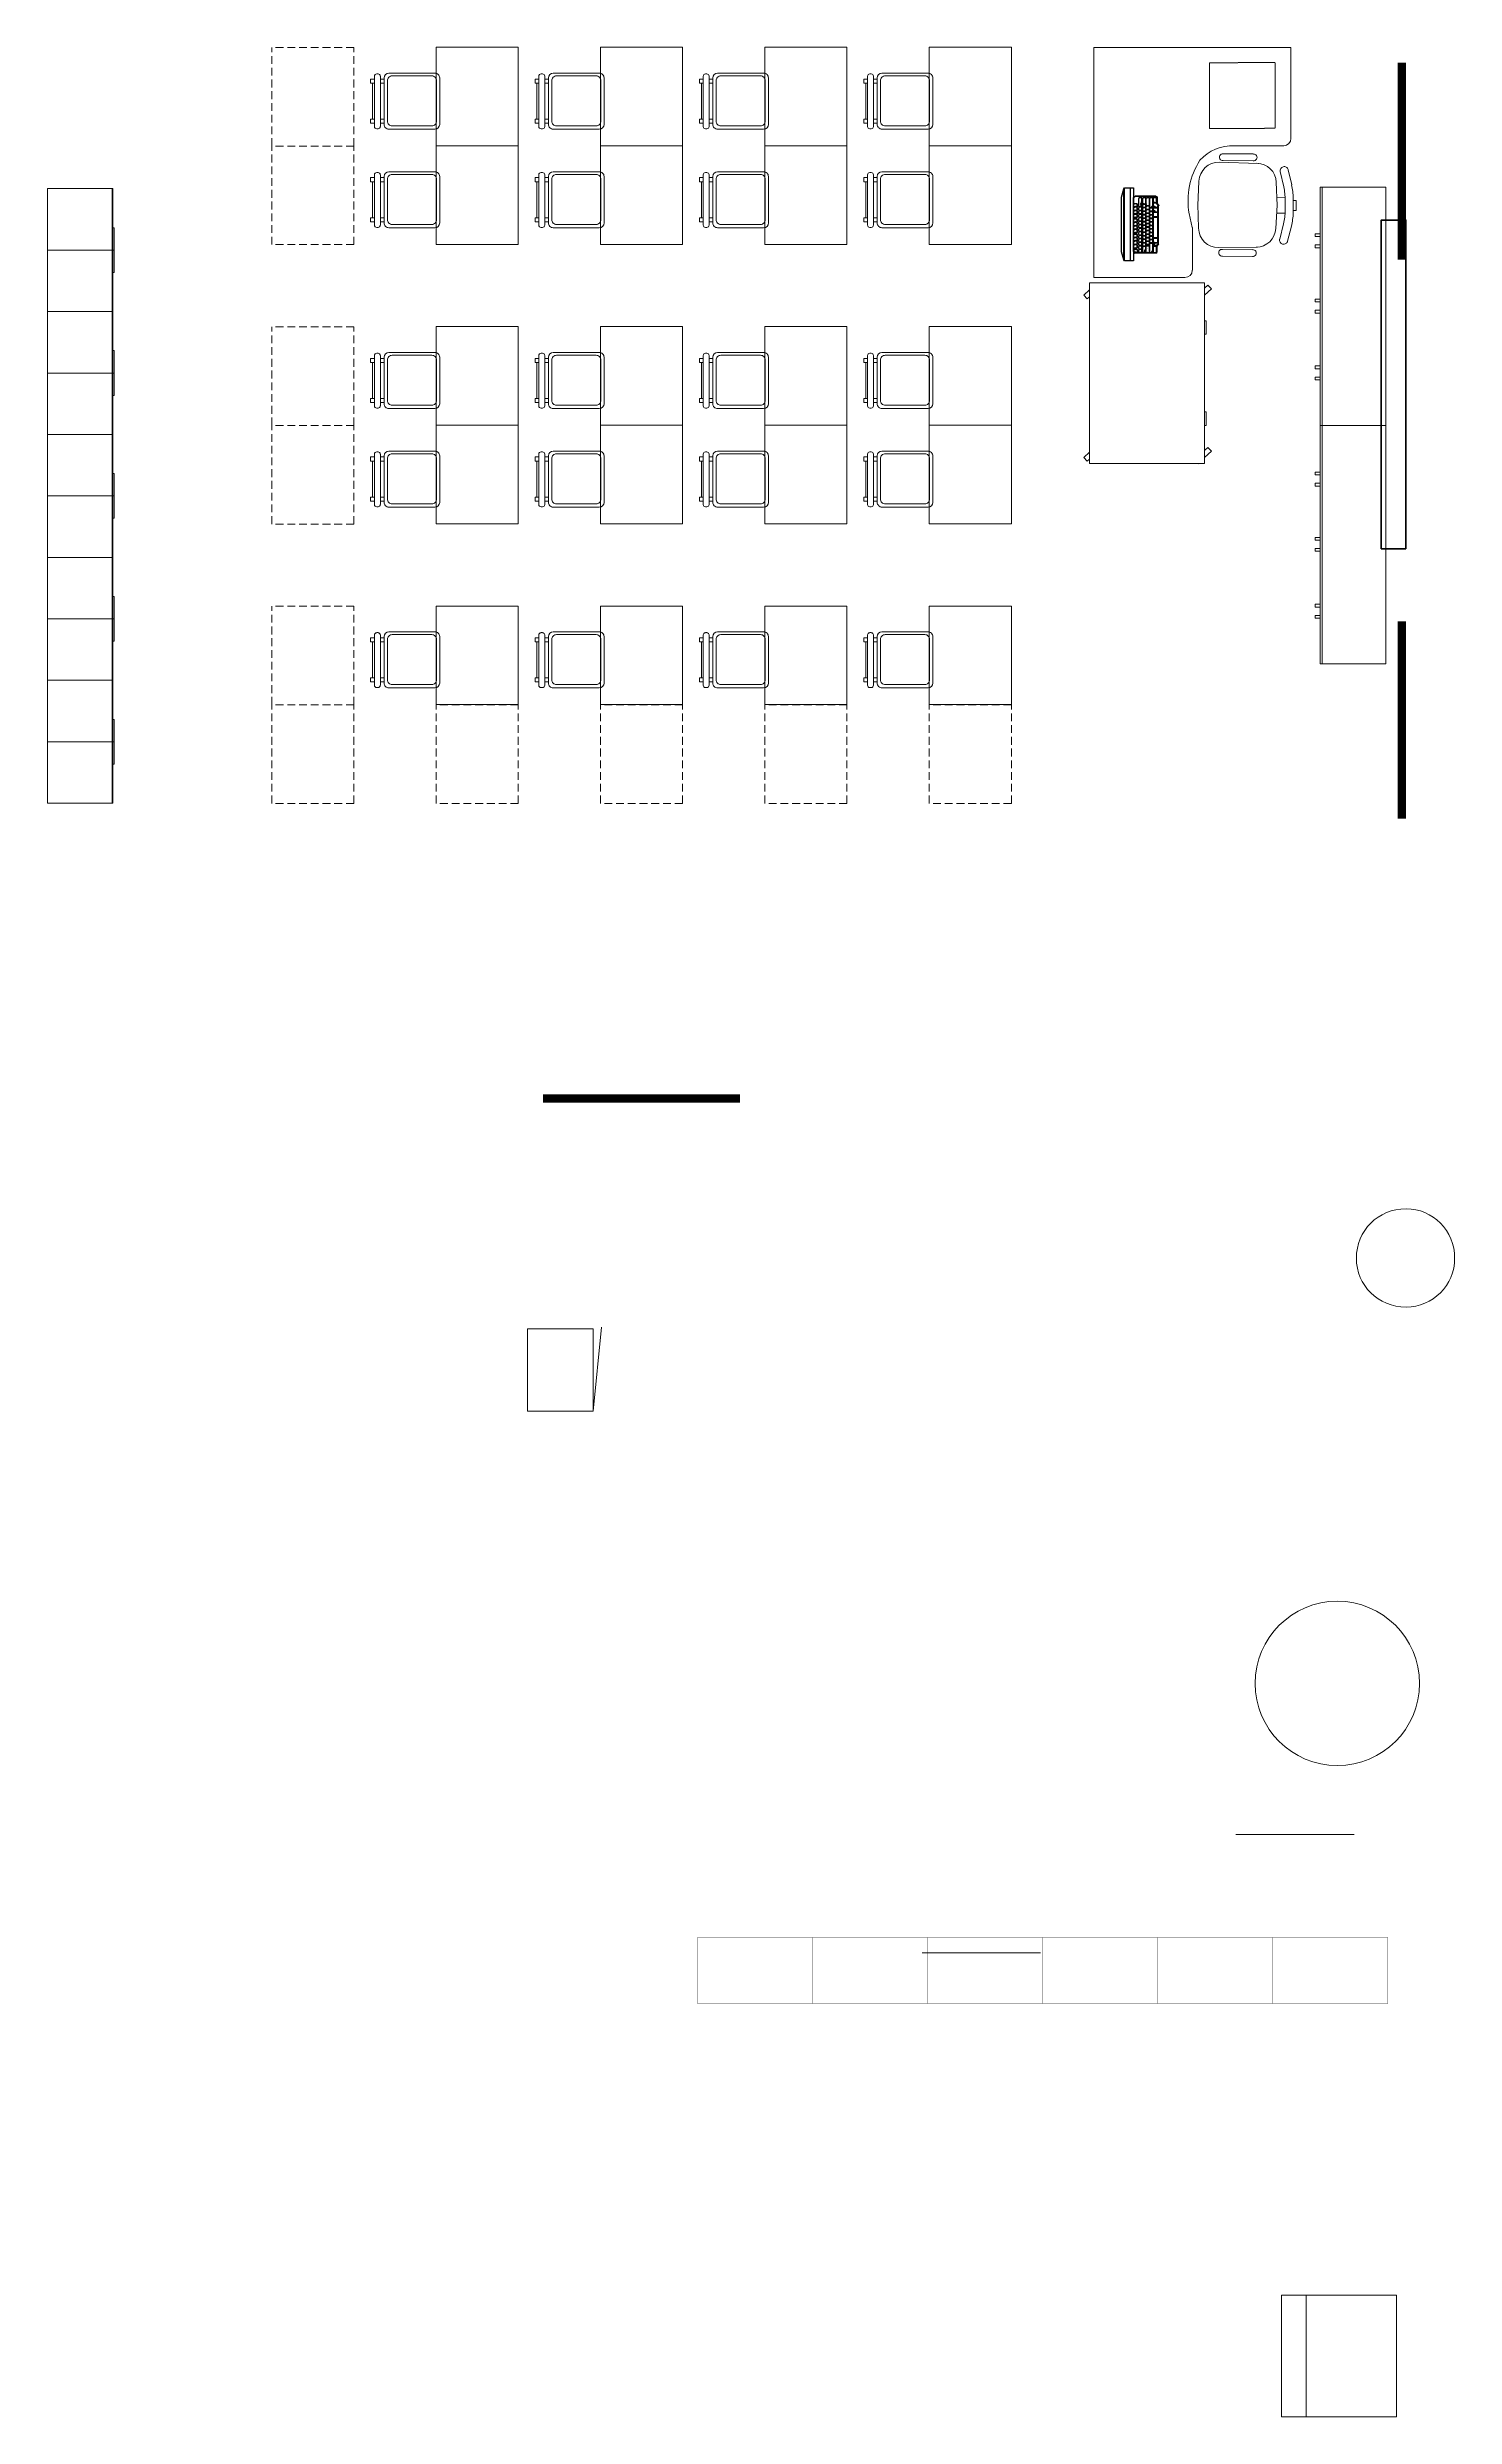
# Model space of a CAD drawing. Header units: millimetres. Extents: x -217756 to 263180, y 55413 to 130608.
# Drawn here: x -59701 to -51139, y 71230 to 85647 of the extents above; entities that cross this region are included whole.
import ezdxf

# ---------------------------------------------------------------- set-up
doc = ezdxf.new("R2010")
doc.units = ezdxf.units.MM
doc.linetypes.add('HIDDEN', pattern=[6, 4, -2])
doc.linetypes.add('HIDDEN2', pattern=[4.7625, 3.175, -1.5875])
doc.layers.add('ТХ_корр_25.03.26', color=1, linetype='Continuous', lineweight=30, plot=False)
for name, color, linetype, lineweight in [('ТХ_мебель передв', 250, 'Continuous', 13), ('ТХ_обор_комп принт', 30, 'Continuous', 13), ('ТХ_ОСНОВНОЙ', 103, 'Continuous', 25)]:
    doc.layers.add(name, color=color, linetype=linetype, lineweight=lineweight)
doc.styles.add('Arial 200', font='arial.ttf', dxfattribs={"height": 500})
doc.styles.add('SIMPLEX', font='simplex.shx', dxfattribs={"width": 0.85, "oblique": 7})

# ---------------------------------------------------------------- blocks, each defined once
blk = doc.blocks.new('стул №3-5')
at = {"linetype": 'ByBlock', "extrusion": (-6.19742e-05, 0.000470712, 1)}
for p, q in [((-15407, 16628, 197), (-15407, 16620, 197)), ((-15087, 16642, 197), (-15393, 16642, 197)), ((-15393, 16606, 197), (-15087, 16606, 197)), ((-15373, 16665, 197), (-15348, 16665, 197)), ((-15373, 16665, 197), (-15373, 16642, 197)), ((-15373, 16606, 197), (-15373, 16583, 197)), ((-15348, 16642, 197), (-15348, 16665, 197)), ((-15348, 16653, 197), (-15129, 16653, 197)), ((-15348, 16583, 197), (-15348, 16606, 197)), ((-15129, 16665, 197), (-15104, 16665, 197)), ((-15129, 16665, 197), (-15129, 16642, 197)), ((-15129, 16606, 197), (-15129, 16583, 197)), ((-15104, 16642, 197), (-15104, 16665, 197)), ((-15104, 16583, 197), (-15104, 16606, 197)), ((-15073, 16620, 197), (-15073, 16628, 197))]:
    blk.add_line(p, q, dxfattribs=at)
at = {"ltscale": 100, "extrusion": (-6.19742e-05, 0.000470712, 1), "elevation": 206}
for points in [[(-15380, 16583), (-15097, 16583, -0.414169), (-15068, 16554), (-15068, 16274, -0.414258), (-15097, 16245), (-15380, 16245, -0.414169), (-15409, 16274), (-15409, 16554, -0.414258)], [(-15360, 16563), (-15114, 16563, -0.414214), (-15085, 16534), (-15085, 16293, -0.414214), (-15114, 16264), (-15360, 16264, -0.414214), (-15389, 16293), (-15389, 16534, -0.414214)]]:
    blk.add_lwpolyline(points, format="xyb", close=True, dxfattribs=at)
at = {"linetype": 'ByBlock', "extrusion": (-6.19742e-05, 0.000470712, 1)}
for centre, start, end in [((-15393, 16628, 206), 90, 180), ((-15393, 16620, 206), 180, 270), ((-15087, 16628, 206), 0, 90), ((-15087, 16620, 206), 270, 0)]:
    blk.add_arc(centre, 13.9, start, end, dxfattribs=at)
blk = doc.blocks.new('A$C3cc2d96b')
at = {"layer": 'ТХ_мебель передв', "rotation": 89.99999999999999}
for p in [(177165, -30042), (178165, -30042), (179165, -30042), (180165, -30042), (177165, -30642), (178165, -30642), (179165, -30642), (180165, -30642), (177165, -31742), (178165, -31742), (179165, -31742), (180165, -31742), (177165, -32342), (178165, -32342), (179165, -32342), (180165, -32342), (177165, -33442), (178165, -33442), (179165, -33442), (180165, -33442)]:
    blk.add_blockref('стул №3-5', p, dxfattribs=at)
blk = doc.blocks.new('_стол.резерв')
at = {"linetype": 'HIDDEN2', "ltscale": 15}
for p, q in [((-20, 500), (-20, 0)), ((580, 500), (-20, 500)), ((580, 500), (580, 0)), ((580, 0), (-20, 0))]:
    blk.add_line(p, q, dxfattribs=at)
blk = doc.blocks.new('A$C04180442')
at = {"layer": 'ТХ_мебель передв', "rotation": 270}
for p in [(159898, -44974), (159898, -45574), (159898, -46674), (159898, -47274), (159898, -48374), (159898, -48974), (160898, -48974), (161898, -48974), (162898, -48974), (163898, -48974)]:
    blk.add_blockref('_стол.резерв', p, dxfattribs=at)
blk = doc.blocks.new('_стол№3-№5')
blk.add_lwpolyline([(-169868, 526261), (-169368, 526261), (-169368, 525661), (-169868, 525661)], close=True)
blk = doc.blocks.new('A$Cb4bdf09c')
at = {"layer": 'ТХ_мебель передв', "rotation": 180}
for p in [(-8470, 480708), (-7470, 480708), (-6470, 480708), (-5470, 480708), (-8470, 480108), (-7470, 480108), (-6470, 480108), (-5470, 480108), (-8470, 479008), (-7470, 479008), (-6470, 479008), (-5470, 479008), (-8470, 478408), (-7470, 478408), (-6470, 478408), (-5470, 478408), (-8470, 477308), (-7470, 477308), (-6470, 477308), (-5470, 477308)]:
    blk.add_blockref('_стол№3-№5', p, dxfattribs=at)
blk = doc.blocks.new('У014')
at = {"layer": 'ТХ_мебель передв'}
blk.add_circle((-169652, 43208, -1), 500, dxfattribs=at)
blk = doc.blocks.new('A$Ce5d95258')
at = {"layer": 'ТХ_мебель передв'}
blk.add_blockref('У014', (336033, -98117, 1), dxfattribs=at)
blk = doc.blocks.new('У017')
at = {"layer": 'ТХ_мебель передв'}
blk.add_lwpolyline([(252942, -218302), (253682, -218302), (253682, -219002), (252942, -219002)], close=True, dxfattribs=at)
blk.add_lwpolyline([(252942, -219002), (252942, -218852), (253682, -218852), (253682, -219002)], dxfattribs=at)
blk = doc.blocks.new('A$C4e07e813')
at = {"layer": 'ТХ_ОСНОВНОЙ', "rotation": 270}
blk.add_blockref('У017', (385043, 194311), dxfattribs=at)
blk = doc.blocks.new('Шкаф для ПУИ 500х400')
blk.add_line((400, 0), (450, -510))
blk.add_lwpolyline([(400, -500), (400, 0), (0, 0), (0, -500)], close=True)
blk = doc.blocks.new('A$C9cd708a4')
at = {"layer": 'ТХ_мебель передв', "xscale": -1, "rotation": 180}
blk.add_blockref('Шкаф для ПУИ 500х400', (161454, -53252), dxfattribs=at)
blk = doc.blocks.new('KEY')
at = {"color": 0}
for p, q in [((-0.2, 0), (0.2, 0)), ((-0.34, -0.54), (-0.34, -0.14)), ((-0.31, -0.5), (-0.31, -0.11)), ((-0.2, -0.61), (0.2, -0.61)), ((-0.2, -0.68), (0.2, -0.68)), ((0.31, -0.5), (0.31, -0.11)), ((0.34, -0.54), (0.34, -0.14))]:
    blk.add_line(p, q, dxfattribs=at)
for centre, radius, start, end in [((0.2, -0.11), 0.109, 360, 90), ((0.2, -0.14), 0.141, 360, 90), ((-0.2, -0.14), 0.141, 90, 180), ((-0.2, -0.54), 0.141, 180, 270), ((-0.2, -0.11), 0.109, 90, 180), ((-0.2, -0.5), 0.109, 180, 270), ((0.2, -0.5), 0.109, 270, 360), ((0.2, -0.54), 0.141, 270, 360)]:
    blk.add_arc(centre, radius, start, end, dxfattribs=at)
blk = doc.blocks.new('A$C6368dfc4')
at = {"true_color": 0x000000}
h = blk.add_hatch(color=18, dxfattribs=at)
h.paths.add_polyline_path([(165186, -45916), (165188, -45919), (165188, -45916)])
h.paths.add_polyline_path([(165188, -45916), (165188, -45919), (165190, -45916)])
h = blk.add_hatch(color=18, dxfattribs=at)
h.paths.add_polyline_path([(165208, -46196), (165210, -46200), (165210, -46196)])
h.paths.add_polyline_path([(165210, -46196), (165210, -46200), (165212, -46196)])
h = blk.add_hatch(color=18, dxfattribs=at)
h.paths.add_polyline_path([(165210, -46188), (165212, -46185), (165212, -46188)])
h.paths.add_polyline_path([(165212, -46188), (165212, -46185), (165214, -46188)])
at = {"color": 18, "true_color": 0x000000}
for p, q in [((165069, -45865, 1), (165082, -45815, 1)), ((165082, -45815, 1), (165087, -45809, 1)), ((165082, -46247, 1), (165082, -45815, 1)), ((165087, -46252, 1), (165087, -45809, 1)), ((165087, -45809, 1), (165142, -45809, 1)), ((165122, -46252, 1), (165122, -45809, 1)), ((165142, -45809, 1), (165142, -46252, 1)), ((165069, -46197, 1), (165069, -45865, 1)), ((165144, -46196, 1), (165144, -45868, 1)), ((165276, -45859, 1), (165152, -45859, 1)), ((165276, -45861, 1), (165152, -45861, 1)), ((165173, -45921, 1), (165173, -45873, 1)), ((165188, -45870, 1), (165176, -45870, 1)), ((165188, -45924, 1), (165176, -45924, 1)), ((165189, -45869, 1), (165177, -45869, 1)), ((165189, -45925, 1), (165177, -45925, 1)), ((165190, -45916, 1), (165186, -45916, 1)), ((165186, -45916, 1), (165188, -45919, 1)), ((165188, -45919, 1), (165188, -45900, 1)), ((165188, -45919, 1), (165190, -45916, 1)), ((165192, -45921, 1), (165192, -45873, 1)), ((165193, -45921, 1), (165193, -45873, 1)), ((165198, -45903, 1), (165198, -45873, 1)), ((165213, -45870, 1), (165201, -45870, 1)), ((165213, -45907, 1), (165201, -45907, 1)), ((165214, -45869, 1), (165202, -45869, 1)), ((165214, -45908, 1), (165202, -45908, 1)), ((165217, -45903, 1), (165217, -45873, 1)), ((165218, -45903, 1), (165218, -45873, 1)), ((165219, -45915, 1), (165219, -45873, 1)), ((165236, -45869, 1), (165223, -45869, 1)), ((165235, -45870, 1), (165223, -45870, 1)), ((165235, -45918, 1), (165223, -45918, 1)), ((165236, -45919, 1), (165223, -45919, 1)), ((165238, -45915, 1), (165238, -45873, 1)), ((165240, -45915, 1), (165240, -45873, 1)), ((165241, -45926, 1), (165241, -45873, 1)), ((165256, -45870, 1), (165244, -45870, 1)), ((165256, -45929, 1), (165244, -45929, 1)), ((165257, -45869, 1), (165245, -45869, 1)), ((165257, -45930, 1), (165245, -45930, 1)), ((165251, -45923, 1), (165254, -45920, 1)), ((165254, -45927, 1), (165251, -45923, 1)), ((165254, -45920, 1), (165254, -45923, 1)), ((165254, -45923, 1), (165258, -45923, 1)), ((165258, -45924, 1), (165254, -45924, 1)), ((165254, -45924, 1), (165254, -45927, 1)), ((165258, -45924, 1), (165258, -45923, 1)), ((165259, -45926, 1), (165259, -45873, 1)), ((165261, -45926, 1), (165261, -45873, 1)), ((165262, -45896, 1), (165262, -45873, 1)), ((165262, -45925, 1), (165262, -45905, 1)), ((165262, -45953, 1), (165262, -45934, 1)), ((165262, -45982, 1), (165262, -45962, 1)), ((165264, -45926, 1), (165264, -45920, 1)), ((165264, -45920, 1), (165271, -45920, 1)), ((165264, -45925, 1), (165264, -45921, 1)), ((165271, -45926, 1), (165264, -45926, 1)), ((165264, -45944, 1), (165271, -45946, 1)), ((165264, -45948, 1), (165271, -45951, 1)), ((165271, -45955, 1), (165264, -45953, 1)), ((165277, -45870, 1), (165265, -45870, 1)), ((165277, -45899, 1), (165265, -45899, 1)), ((165280, -45902, 1), (165265, -45902, 1)), ((165265, -45926, 1), (165265, -45920, 1)), ((165287, -45928, 1), (165265, -45928, 1)), ((165287, -45931, 1), (165265, -45931, 1)), ((165287, -45957, 1), (165265, -45957, 1)), ((165287, -45959, 1), (165265, -45959, 1)), ((165287, -45985, 1), (165265, -45985, 1)), ((165287, -45988, 1), (165265, -45988, 1)), ((165278, -45869, 1), (165266, -45869, 1)), ((165278, -45900, 1), (165266, -45900, 1)), ((165281, -45901, 1), (165266, -45901, 1)), ((165266, -45921, 1), (165267, -45919, 1)), ((165266, -45925, 1), (165266, -45921, 1)), ((165268, -45921, 1), (165266, -45921, 1)), ((165288, -45929, 1), (165266, -45929, 1)), ((165288, -45930, 1), (165266, -45930, 1)), ((165288, -45957, 1), (165266, -45957, 1)), ((165288, -45958, 1), (165266, -45958, 1)), ((165288, -45986, 1), (165266, -45986, 1)), ((165288, -45987, 1), (165266, -45987, 1)), ((165267, -45920, 1), (165268, -45919, 1)), ((165267, -45919, 1), (165267, -45920, 1)), ((165267, -45926, 1), (165267, -45920, 1)), ((165269, -45919, 1), (165268, -45919, 1)), ((165269, -45919, 1), (165268, -45920, 1)), ((165268, -45920, 1), (165268, -45921, 1)), ((165268, -45925, 1), (165268, -45921, 1)), ((165270, -45925, 1), (165270, -45921, 1)), ((165271, -45920, 1), (165271, -45926, 1)), ((165281, -45896, 1), (165281, -45873, 1)), ((165283, -45868, 1), (165283, -45900, 1)), ((165283, -45896, 1), (165283, -45873, 1)), ((165285, -45868, 1), (165285, -45900, 1)), ((165290, -45925, 1), (165290, -45917, 1)), ((165290, -45953, 1), (165290, -45934, 1)), ((165290, -45982, 1), (165290, -45962, 1)), ((165292, -46148, 1), (165292, -45917, 1)), ((165292, -45925, 1), (165292, -45917, 1)), ((165292, -45953, 1), (165292, -45934, 1)), ((165292, -45982, 1), (165292, -45962, 1)), ((165294, -46148, 1), (165294, -45917, 1)), ((165262, -46110, 1), (165262, -45991, 1)), ((165262, -46139, 1), (165262, -46119, 1)), ((165287, -46113, 1), (165265, -46113, 1)), ((165287, -46116, 1), (165265, -46116, 1)), ((165288, -46114, 1), (165266, -46114, 1)), ((165288, -46115, 1), (165266, -46115, 1)), ((165290, -46110, 1), (165290, -45991, 1)), ((165290, -46139, 1), (165290, -46119, 1)), ((165292, -46110, 1), (165292, -45991, 1)), ((165292, -46139, 1), (165292, -46119, 1)), ((165082, -46247, 1), (165069, -46197, 1)), ((165087, -46252, 1), (165082, -46247, 1)), ((165142, -46252, 1), (165087, -46252, 1)), ((165144, -46186, 1), (165144, -46196, 1)), ((165160, -46183, 1), (165148, -46183, 1)), ((165161, -46182, 1), (165149, -46182, 1)), ((165160, -46202, 1), (165150, -46202, 1)), ((165161, -46203, 1), (165151, -46203, 1)), ((165276, -46204, 1), (165152, -46204, 1)), ((165276, -46205, 1), (165152, -46205, 1)), ((165163, -46186, 1), (165163, -46198, 1)), ((165165, -46186, 1), (165165, -46198, 1)), ((165198, -46199, 1), (165198, -46169, 1)), ((165213, -46166, 1), (165201, -46166, 1)), ((165213, -46203, 1), (165201, -46203, 1)), ((165214, -46165, 1), (165202, -46165, 1)), ((165214, -46204, 1), (165202, -46204, 1)), ((165212, -46196, 1), (165208, -46196, 1)), ((165208, -46196, 1), (165210, -46200, 1)), ((165212, -46200, 1), (165208, -46200, 1)), ((165210, -46199, 1), (165210, -46185, 1)), ((165210, -46185, 1), (165214, -46185, 1)), ((165210, -46188, 1), (165212, -46185, 1)), ((165214, -46188, 1), (165210, -46188, 1)), ((165210, -46200, 1), (165212, -46196, 1)), ((165212, -46185, 1), (165212, -46199, 1)), ((165212, -46185, 1), (165214, -46188, 1)), ((165217, -46199, 1), (165217, -46169, 1)), ((165218, -46199, 1), (165218, -46169, 1)), ((165219, -46199, 1), (165219, -46160, 1)), ((165236, -46156, 1), (165223, -46156, 1)), ((165236, -46162, 1), (165223, -46162, 1)), ((165235, -46163, 1), (165223, -46163, 1)), ((165235, -46203, 1), (165223, -46203, 1)), ((165236, -46204, 1), (165223, -46204, 1)), ((165238, -46199, 1), (165238, -46166, 1)), ((165240, -46199, 1), (165240, -46160, 1)), ((165241, -46199, 1), (165241, -46149, 1)), ((165256, -46146, 1), (165244, -46146, 1)), ((165256, -46203, 1), (165244, -46203, 1)), ((165257, -46145, 1), (165245, -46145, 1)), ((165257, -46204, 1), (165245, -46204, 1)), ((165251, -46197, 1), (165254, -46193, 1)), ((165254, -46200, 1), (165251, -46197, 1)), ((165254, -46193, 1), (165254, -46196, 1)), ((165254, -46196, 1), (165258, -46196, 1)), ((165254, -46198, 1), (165254, -46200, 1)), ((165258, -46198, 1), (165254, -46198, 1)), ((165258, -46198, 1), (165258, -46196, 1)), ((165259, -46199, 1), (165259, -46149, 1)), ((165261, -46199, 1), (165261, -46149, 1)), ((165262, -46148, 1), (165262, -46159, 1)), ((165262, -46199, 1), (165262, -46169, 1)), ((165264, -46150, 1), (165271, -46152, 1)), ((165264, -46154, 1), (165271, -46157, 1)), ((165271, -46161, 1), (165264, -46158, 1)), ((165287, -46142, 1), (165265, -46142, 1)), ((165287, -46144, 1), (165265, -46144, 1)), ((165280, -46162, 1), (165265, -46162, 1)), ((165277, -46165, 1), (165265, -46165, 1)), ((165275, -46203, 1), (165265, -46203, 1)), ((165288, -46143, 1), (165266, -46143, 1)), ((165288, -46143, 1), (165266, -46143, 1)), ((165281, -46163, 1), (165266, -46163, 1)), ((165278, -46164, 1), (165266, -46164, 1)), ((165275, -46204, 1), (165266, -46204, 1)), ((165281, -46197, 1), (165281, -46169, 1)), ((165283, -46196, 1), (165283, -46164, 1)), ((165283, -46196, 1), (165283, -46169, 1)), ((165285, -46196, 1), (165285, -46164, 1)), ((165290, -46148, 1), (165290, -46148, 1)), ((165292, -46148, 1), (165292, -46148, 1))]:
    blk.add_line(p, q, dxfattribs=at)
at = {"color": 18, "true_color": 0x000000, "elevation": 1}
for points in [[(165069, -45878), (165066, -45877)], [(165142, -46196), (165142, -45868)]]:
    blk.add_lwpolyline(points, dxfattribs=at)
at = {"color": 18, "true_color": 0x000000, "extrusion": (0, 0, -1)}
for centre, major_axis, start_param, end_param in [((165152, -45868, 1), (6.74, 6.74), 3.926991, 5.497787), ((165152, -45868, 1), (5.39, 5.39), 3.926991, 5.497787), ((165276, -45868, 1), (-6.74, 6.74), 0.785398, 2.356194), ((165276, -45868, 1), (-5.39, 5.39), 0.785398, 2.356194), ((165295, -45900, 1), (8.08, 8.08), 2.907036, 3.926991), ((165295, -45900, 1), (6.74, 6.74), 2.907036, 3.926991), ((165285, -45917, 1), (-5.39, 5.39), 1.336239, 2.356194), ((165285, -45917, 1), (6.74, 6.74), -0.234557, 0.785398)]:
    blk.add_ellipse(centre, major_axis=major_axis, ratio=1, start_param=start_param, end_param=end_param, dxfattribs=at)
at = {"color": 18, "true_color": 0x000000}
for centre, major_axis, ratio, start_param, end_param in [((165177, -45873, 1), (3.03, -3.03), 1, 2.356194, 3.926991), ((165176, -45873, 1), (2.36, -2.36), 1, 2.356194, 3.926991), ((165176, -45921, 1), (-2.36, -2.36), 1, 5.497787, 7.068583), ((165177, -45921, 1), (3.03, -3.03), 1, 3.926991, 5.497787), ((165188, -45873, 1), (-2.36, -2.36), 1, 2.356194, 3.926991), ((165188, -45921, 1), (2.36, -2.36), 1, -0.785398, 0.785398), ((165189, -45873, 1), (-3.03, -3.03), 1, 2.356194, 3.926991), ((165189, -45921, 1), (-3.03, -3.03), 1, 0.785398, 2.356194), ((165202, -45873, 1), (3.03, -3.03), 1, 2.356194, 3.926991), ((165201, -45873, 1), (2.36, -2.36), 1, 2.356194, 3.926991), ((165201, -45903, 1), (-2.36, -2.36), 1, 5.497787, 7.068583), ((165202, -45903, 1), (-3.03, -3.03), 1, 5.497787, 7.068583), ((165213, -45873, 1), (-2.36, -2.36), 1, 2.356194, 3.926991), ((165213, -45903, 1), (2.36, -2.36), 1, -0.785398, 0.785398), ((165214, -45873, 1), (-3.03, -3.03), 1, 2.356194, 3.926991), ((165214, -45903, 1), (3.03, -3.03), 1, -0.785398, 0.785398), ((165223, -45873, 1), (3.03, -3.03), 1, 2.356194, 3.926991), ((165223, -45873, 1), (2.36, -2.36), 1, 2.356194, 3.926991), ((165223, -45915, 1), (-2.36, -2.36), 1, 5.497787, 7.068583), ((165223, -45915, 1), (-3.03, -3.03), 1, 5.497787, 7.068583), ((165235, -45873, 1), (-2.36, -2.36), 1, 2.356194, 3.926991), ((165235, -45915, 1), (2.36, -2.36), 1, -0.785398, 0.785398), ((165236, -45873, 1), (-3.03, -3.03), 1, 2.356194, 3.926991), ((165236, -45915, 1), (3.03, -3.03), 1, -0.785398, 0.785398), ((165245, -45873, 1), (3.03, -3.03), 1, 2.356194, 3.926991), ((165244, -45873, 1), (2.36, -2.36), 1, 2.356194, 3.926991), ((165244, -45926, 1), (-2.36, -2.36), 1, 5.497787, 7.068583), ((165245, -45926, 1), (3.03, -3.03), 1, 3.926991, 5.497787), ((165256, -45873, 1), (-2.36, -2.36), 1, 2.356194, 3.926991), ((165256, -45926, 1), (2.36, -2.36), 1, -0.785398, 0.785398), ((165257, -45873, 1), (-3.03, -3.03), 1, 2.356194, 3.926991), ((165257, -45926, 1), (-3.03, -3.03), 1, 0.785398, 2.356194), ((165266, -45873, 1), (3.03, -3.03), 1, 2.356194, 3.926991), ((165265, -45873, 1), (2.36, -2.36), 1, 2.356194, 3.926991), ((165265, -45896, 1), (2.36, -2.36), 1, 3.926991, 5.497787), ((165266, -45896, 1), (3.03, -3.03), 1, 3.926991, 5.497787), ((165266, -45905, 1), (-3.03, -3.03), 1, 3.926991, 5.497787), ((165265, -45905, 1), (-2.36, -2.36), 1, 3.926991, 5.497787), ((165265, -45925, 1), (-2.36, -2.36), 1, 5.497787, 7.068583), ((165266, -45925, 1), (-3.03, -3.03), 1, 5.497787, 7.068583), ((165266, -45934, 1), (-3.03, -3.03), 1, 3.926991, 5.497787), ((165265, -45934, 1), (-2.36, -2.36), 1, 3.926991, 5.497787), ((165265, -45953, 1), (-2.36, -2.36), 1, 5.497787, 7.068583), ((165266, -45953, 1), (3.03, -3.03), 1, 3.926991, 5.497787), ((165266, -45962, 1), (-3.03, -3.03), 1, 3.926991, 5.497787), ((165265, -45962, 1), (2.36, -2.36), 1, 2.356194, 3.926991), ((165265, -45982, 1), (2.36, -2.36), 1, 3.926991, 5.497787), ((165266, -45982, 1), (3.03, -3.03), 1, 3.926991, 5.497787), ((165266, -45991, 1), (-3.03, -3.03), 1, 3.926991, 5.497787), ((165265, -45991, 1), (2.36, -2.36), 1, 2.356194, 3.926991), ((165264, -45950, 1), (0, -2.17), 0.316309, 3.141593, 6.283185), ((165264, -45946, 1), (0, -2.17), 0.316309, 0, 3.141593), ((165267, -45947, 1), (0, -2.17), 0.316309, 0, 3.141593), ((165267, -45952, 1), (0, -2.17), 0.316309, 3.141593, 6.283185), ((165271, -45953, 1), (0, -2.17), 0.316309, 3.141593, 6.283185), ((165271, -45949, 1), (0, -2.17), 0.316309, 0, 3.141593), ((165277, -45873, 1), (-2.36, -2.36), 1, 2.356194, 3.926991), ((165277, -45896, 1), (-2.36, -2.36), 1, 0.785398, 2.356194), ((165278, -45873, 1), (-3.03, -3.03), 1, 2.356194, 3.926991), ((165278, -45896, 1), (-3.03, -3.03), 1, 0.785398, 2.356194), ((165280, -45904, 1), (1.35, -1.35), 1, 1.011126, 2.356194), ((165281, -45903, 1), (1.35, -1.35), 1, 0.971859, 2.356194), ((165295, -45900, 1), (9.68, -9.68), 1, 4.152719, 4.946946), ((165295, -45900, 1), (-8.08, -8.08), 1, 5.497787, 6.517742), ((165295, -45900, 1), (-8.33, -8.33), 1, 5.684248, 6.517742), ((165295, -45900, 1), (6.74, -6.74), 1, 3.926991, 4.946946), ((165287, -45925, 1), (2.36, -2.36), 1, -0.785398, 0.785398), ((165287, -45934, 1), (2.36, -2.36), 1, 0.785398, 2.356194), ((165287, -45953, 1), (2.36, -2.36), 1, -0.785398, 0.785398), ((165287, -45962, 1), (-2.36, -2.36), 1, 2.356194, 3.926991), ((165287, -45982, 1), (-2.36, -2.36), 1, 0.785398, 2.356194), ((165287, -45991, 1), (-2.36, -2.36), 1, 2.356194, 3.926991), ((165285, -45917, 1), (-3.79, -3.79), 1, 2.356194, 3.37615), ((165288, -45925, 1), (3.03, -3.03), 1, -0.785398, 0.785398), ((165288, -45934, 1), (3.03, -3.03), 1, 0.785398, 2.356194), ((165288, -45953, 1), (-3.03, -3.03), 1, 0.785398, 2.356194), ((165288, -45962, 1), (3.03, -3.03), 1, 0.785398, 2.356194), ((165288, -45982, 1), (-3.03, -3.03), 1, 0.785398, 2.356194), ((165288, -45991, 1), (3.03, -3.03), 1, 0.785398, 2.356194), ((165285, -45917, 1), (-5.39, -5.39), 1, 2.356194, 3.37615), ((165285, -45917, 1), (-5.14, -5.14), 1, 2.356194, 3.37615), ((165285, -45917, 1), (-6.74, -6.74), 1, 2.356194, 3.37615), ((165265, -46110, 1), (-2.36, -2.36), 1, 5.497787, 7.068583), ((165266, -46110, 1), (3.03, -3.03), 1, 3.926991, 5.497787), ((165266, -46119, 1), (-3.03, -3.03), 1, 3.926991, 5.497787), ((165265, -46119, 1), (2.36, -2.36), 1, 2.356194, 3.926991), ((165287, -46110, 1), (2.36, -2.36), 1, -0.785398, 0.785398), ((165287, -46119, 1), (-2.36, -2.36), 1, 2.356194, 3.926991), ((165288, -46110, 1), (-3.03, -3.03), 1, 0.785398, 2.356194), ((165288, -46119, 1), (3.03, -3.03), 1, 0.785398, 2.356194), ((165152, -46196, 1), (6.74, -6.74), 1, 3.926991, 5.497787), ((165149, -46186, 1), (-3.03, -3.03), 1, 3.926991, 5.497787), ((165148, -46186, 1), (-2.36, -2.36), 1, 3.926991, 5.497787), ((165152, -46196, 1), (5.39, -5.39), 1, 3.926991, 5.497787), ((165151, -46196, 1), (-4.72, -4.72), 1, 5.497787, 7.068583), ((165150, -46196, 1), (4.04, -4.04), 1, 3.926991, 5.497787), ((165160, -46186, 1), (2.36, -2.36), 1, 0.785398, 2.356194), ((165160, -46198, 1), (2.36, -2.36), 1, -0.785398, 0.785398), ((165161, -46186, 1), (3.03, -3.03), 1, 0.785398, 2.356194), ((165161, -46198, 1), (-3.03, -3.03), 1, 0.785398, 2.356194), ((165202, -46169, 1), (-3.03, -3.03), 1, 3.926991, 5.497787), ((165201, -46169, 1), (-2.36, -2.36), 1, 3.926991, 5.497787), ((165201, -46199, 1), (2.36, -2.36), 1, 3.926991, 5.497787), ((165202, -46199, 1), (3.03, -3.03), 1, 3.926991, 5.497787), ((165213, -46169, 1), (2.36, -2.36), 1, 0.785398, 2.356194), ((165213, -46199, 1), (-2.36, -2.36), 1, 0.785398, 2.356194), ((165214, -46169, 1), (3.03, -3.03), 1, 0.785398, 2.356194), ((165214, -46199, 1), (-3.03, -3.03), 1, 0.785398, 2.356194), ((165223, -46160, 1), (-3.03, -3.03), 1, 3.926991, 5.497787), ((165223, -46166, 1), (-3.03, -3.03), 1, 3.926991, 5.497787), ((165223, -46166, 1), (2.36, -2.36), 1, 2.356194, 3.926991), ((165223, -46199, 1), (2.36, -2.36), 1, 3.926991, 5.497787), ((165223, -46199, 1), (3.03, -3.03), 1, 3.926991, 5.497787), ((165235, -46166, 1), (-2.36, -2.36), 1, 2.356194, 3.926991), ((165235, -46199, 1), (-2.36, -2.36), 1, 0.785398, 2.356194), ((165236, -46160, 1), (3.03, -3.03), 1, 0.785398, 2.356194), ((165236, -46166, 1), (3.03, -3.03), 1, 0.785398, 2.356194), ((165236, -46199, 1), (-3.03, -3.03), 1, 0.785398, 2.356194), ((165245, -46149, 1), (-3.03, -3.03), 1, 3.926991, 5.497787), ((165244, -46149, 1), (2.36, -2.36), 1, 2.356194, 3.926991), ((165244, -46199, 1), (2.36, -2.36), 1, 3.926991, 5.497787), ((165245, -46199, 1), (3.03, -3.03), 1, 3.926991, 5.497787), ((165256, -46149, 1), (-2.36, -2.36), 1, 2.356194, 3.926991), ((165256, -46199, 1), (-2.36, -2.36), 1, 0.785398, 2.356194), ((165257, -46149, 1), (3.03, -3.03), 1, 0.785398, 2.356194), ((165257, -46199, 1), (-3.03, -3.03), 1, 0.785398, 2.356194), ((165265, -46139, 1), (2.36, -2.36), 1, 3.926991, 5.497787), ((165266, -46139, 1), (3.03, -3.03), 1, 3.926991, 5.497787), ((165266, -46148, 1), (-3.03, -3.03), 1, 3.926991, 5.497787), ((165265, -46148, 1), (2.36, -2.36), 1, 2.356194, 3.926991), ((165265, -46159, 1), (2.36, -2.36), 1, 3.926991, 5.497787), ((165266, -46159, 1), (3.03, -3.03), 1, 3.926991, 5.497787), ((165266, -46169, 1), (-3.03, -3.03), 1, 3.926991, 5.497787), ((165265, -46169, 1), (2.36, -2.36), 1, 2.356194, 3.926991), ((165265, -46199, 1), (2.36, -2.36), 1, 3.926991, 5.497787), ((165266, -46199, 1), (3.03, -3.03), 1, 3.926991, 5.497787), ((165264, -46156, 1), (0, -2.17), 0.316309, 3.141593, 6.283185), ((165264, -46152, 1), (0, -2.17), 0.316309, 0, 3.141593), ((165267, -46153, 1), (0, -2.17), 0.316309, 0, 3.141593), ((165267, -46158, 1), (0, -2.17), 0.316309, 3.141593, 6.283185), ((165271, -46159, 1), (0, -2.17), 0.316309, 3.141593, 6.283185), ((165271, -46154, 1), (0, -2.17), 0.316309, 0, 3.141593), ((165275, -46196, 1), (-5.39, -5.39), 1, 0.785398, 2.356194), ((165275, -46197, 1), (-4.04, -4.04), 1, 0.785398, 2.356194), ((165276, -46196, 1), (-6.74, -6.74), 1, 0.785398, 2.356194), ((165276, -46196, 1), (-5.39, -5.39), 1, 0.785398, 2.356194), ((165277, -46169, 1), (-2.36, -2.36), 1, 2.356194, 3.926991), ((165278, -46169, 1), (3.03, -3.03), 1, 0.785398, 2.356194), ((165280, -46160, 1), (-1.35, -1.35), 1, 0.785398, 2.130466), ((165295, -46164, 1), (-9.68, -9.68), 1, 4.477832, 5.272059), ((165281, -46161, 1), (-1.35, -1.35), 1, 0.785398, 2.169734), ((165295, -46164, 1), (8.08, -8.08), 1, 2.907036, 3.926991), ((165295, -46164, 1), (8.33, -8.33), 1, 2.907036, 3.74053), ((165295, -46164, 1), (6.74, -6.74), 1, 2.907036, 3.926991), ((165287, -46139, 1), (-2.36, -2.36), 1, 0.785398, 2.356194), ((165287, -46148, 1), (-2.36, -2.36), 1, 2.356194, 3.926991), ((165288, -46139, 1), (-3.03, -3.03), 1, 0.785398, 2.356194), ((165288, -46148, 1), (3.03, -3.03), 1, 0.785398, 2.356194), ((165285, -46148, 1), (3.79, -3.79), 1, -0.234557, 0.785398), ((165285, -46148, 1), (-5.39, -5.39), 1, 1.336239, 2.356194), ((165285, -46148, 1), (5.14, -5.14), 1, -0.234557, 0.785398), ((165285, -46148, 1), (6.74, -6.74), 1, -0.234557, 0.785398)]:
    blk.add_ellipse(centre, major_axis=major_axis, ratio=ratio, start_param=start_param, end_param=end_param, dxfattribs=at)
for points in [[(165210, -46199, 1), (165210, -46200, 1), (165210, -46199, 1)], [(165212, -46185, 1), (165212, -46185, 1), (165212, -46185, 1)]]:
    blk.add_solid(points, dxfattribs=at)
at = {"color": 18, "true_color": 0x000000, "xscale": 30.48000000044703, "yscale": 30.48000000044703, "zscale": 60.96, "rotation": 90.00000000000001}
for p in [(165144, -45915, 1), (165144, -45936, 1), (165144, -45958, 1), (165144, -45979, 1), (165173, -45936, 1), (165173, -45958, 1), (165173, -45979, 1), (165173, -46001, 1), (165198, -45919, 1), (165198, -45940, 1), (165198, -45961, 1), (165198, -45983, 1), (165219, -45930, 1), (165219, -45952, 1), (165219, -45973, 1), (165219, -45995, 1), (165241, -45941, 1), (165241, -45963, 1), (165241, -45984, 1), (165144, -46008, 1), (165144, -46029, 1), (165144, -46051, 1), (165144, -46072, 1), (165144, -46101, 1), (165144, -46122, 1), (165144, -46143, 1), (165173, -46022, 1), (165173, -46043, 1), (165173, -46065, 1), (165173, -46086, 1), (165173, -46108, 1), (165173, -46129, 1), (165198, -46004, 1), (165198, -46026, 1), (165198, -46047, 1), (165198, -46068, 1), (165198, -46090, 1), (165198, -46111, 1), (165198, -46133, 1), (165219, -46016, 1), (165219, -46037, 1), (165219, -46059, 1), (165219, -46080, 1), (165219, -46102, 1), (165219, -46123, 1), (165219, -46144, 1), (165241, -46006, 1), (165241, -46027, 1), (165241, -46048, 1), (165241, -46070, 1), (165241, -46091, 1), (165241, -46113, 1), (165241, -46134, 1), (165144, -46165, 1), (165173, -46150, 1), (165173, -46172, 1), (165173, -46193, 1), (165198, -46154, 1)]:
    blk.add_blockref('KEY', p, dxfattribs=at)
at = {"color": 18, "true_color": 0x000000}
for s, height, style, p in [('F12', 3.81, 'Arial 200', (165151, -45912, 1)), ('F11', 3.81, 'Arial 200', (165151, -45934, 1)), ('F10', 3.81, 'Arial 200', (165151, -45955, 1)), ('F9', 3.81, 'Arial 200', (165151, -45979, 1)), (')', 3.81, 'Arial 200', (165175, -45982, 1)), ('_', 3.81, 'Arial 200', (165177, -45961, 1)), ('+', 3.81, 'Arial 200', (165176, -45938, 1)), ('Backspace', 3.81, 'Arial 200', (165180, -45891, 1)), ('0', 3.81, 'Arial 200', (165181, -45982, 1)), ('=', 3.81, 'Arial 200', (165184, -45939, 1)), ('-', 3.81, 'Arial 200', (165186, -45962, 1)), ('P', 3.81, 'Arial 200', (165200, -45964, 1)), ('O', 3.81, 'Arial 200', (165200, -45985, 1)), ('|', 3.81, 'Arial 200', (165202, -45901, 1)), ('}', 3.81, 'Arial 200', (165202, -45923, 1)), ('{', 3.81, 'Arial 200', (165202, -45944, 1)), ('\\', 3.81, 'Arial 200', (165209, -45901, 1)), (']', 3.81, 'Arial 200', (165210, -45924, 1)), ('[', 3.81, 'Arial 200', (165210, -45945, 1)), ('Enter', 3.81, 'Arial 200', (165222, -45902, 1)), ('L', 3.81, 'Arial 200', (165221, -45975, 1)), (':', 3.81, 'Arial 200', (165223, -45956, 1)), ('"', 3.81, 'Arial 200', (165224, -45934, 1)), (';', 3.81, 'Arial 200', (165232, -45956, 1)), ("'", 3.81, 'Arial 200', (165235, -45934, 1)), ('Shift', 3.81, 'Arial 200', (165245, -45918, 1)), ('?', 3.81, 'Arial 200', (165245, -45945, 1)), ('>', 3.81, 'Arial 200', (165245, -45966, 1)), ('<', 3.81, 'Arial 200', (165245, -45987, 1)), ('/', 3.81, 'Arial 200', (165252, -45946, 1)), ('.', 3.81, 'Arial 200', (165255, -45966, 1)), (',', 3.81, 'Arial 200', (165256, -45987, 1)), ('Alt', 3.81, 'Arial 200', (165264, -45977, 1)), ('Ctrl', 3.81, 'Arial 200', (165265, -45889, 1)), ('F8', 3.81, 'Arial 200', (165151, -46007, 1)), ('F7', 3.81, 'Arial 200', (165151, -46029, 1)), ('F6', 3.81, 'Arial 200', (165151, -46050, 1)), ('F5', 3.81, 'Arial 200', (165151, -46072, 1)), ('F4', 3.81, 'Arial 200', (165151, -46100, 1)), ('F3', 3.81, 'Arial 200', (165151, -46122, 1)), ('(', 3.81, 'Arial 200', (165175, -46003, 1)), ('$', 3.81, 'Arial 200', (165174, -46111, 1)), ('#', 3.81, 'Arial 200', (165174, -46132, 1)), ('&', 3.81, 'Arial 200', (165175, -46046, 1)), ('%', 3.81, 'Arial 200', (165175, -46088, 1)), ('^ ', 3.81, 'Arial 200', (165178, -46068, 1)), ('*', 3.81, 'Arial 200', (165178, -46025, 1)), ('9', 3.81, 'Arial 200', (165181, -46004, 1)), ('8', 3.81, 'Arial 200', (165181, -46025, 1)), ('7', 3.81, 'Arial 200', (165181, -46046, 1)), ('6', 3.81, 'Arial 200', (165181, -46068, 1)), ('5', 3.81, 'Arial 200', (165181, -46089, 1)), ('4', 3.81, 'Arial 200', (165181, -46111, 1)), ('3', 3.81, 'Arial 200', (165181, -46132, 1)), ('I', 3.81, 'Arial 200', (165200, -46007, 1)), ('U', 3.81, 'Arial 200', (165200, -46027, 1)), ('Y', 3.81, 'Arial 200', (165200, -46049, 1)), ('T', 3.81, 'Arial 200', (165200, -46069, 1)), ('R', 3.81, 'Arial 200', (165200, -46090, 1)), ('E', 3.81, 'Arial 200', (165200, -46112, 1)), ('W', 3.81, 'Arial 200', (165200, -46132, 1)), ('K', 3.81, 'Arial 200', (165221, -45996, 1)), ('J', 3.81, 'Arial 200', (165221, -46019, 1)), ('H', 3.81, 'Arial 200', (165221, -46039, 1)), ('G', 3.81, 'Arial 200', (165221, -46060, 1)), ('D', 3.81, 'Arial 200', (165221, -46103, 1)), ('S', 3.81, 'Arial 200', (165221, -46125, 1)), ('F', 2.38, 'SIMPLEX', (165222, -46084, 1)), ('M', 3.81, 'Arial 200', (165242, -46006, 1)), ('N', 3.81, 'Arial 200', (165242, -46028, 1)), ('B', 3.81, 'Arial 200', (165242, -46050, 1)), ('V', 3.81, 'Arial 200', (165242, -46071, 1)), ('C', 3.81, 'Arial 200', (165242, -46093, 1)), ('X', 3.81, 'Arial 200', (165242, -46114, 1)), ('Alt', 3.81, 'Arial 200', (165265, -46134, 1)), ('F2', 3.81, 'Arial 200', (165151, -46143, 1)), ('F1', 3.81, 'Arial 200', (165151, -46165, 1)), ('Esc', 3.81, 'Arial 200', (165151, -46188, 1)), ('@', 3.81, 'Arial 200', (165176, -46151, 1)), ('!', 3.81, 'Arial 200', (165175, -46175, 1)), ('~', 3.81, 'Arial 200', (165178, -46197, 1)), ('2', 3.81, 'Arial 200', (165181, -46153, 1)), ('1', 3.81, 'Arial 200', (165181, -46175, 1)), ('`', 3.81, 'Arial 200', (165189, -46198, 1)), ('Q', 3.81, 'Arial 200', (165200, -46154, 1)), ('Tab', 3.81, 'Arial 200', (165200, -46192, 1)), ('A', 3.81, 'Arial 200', (165221, -46146, 1)), ('CapsLock', 3.81, 'Arial 200', (165225, -46175, 1)), ('Z', 3.81, 'Arial 200', (165242, -46136, 1)), ('Shift', 3.81, 'Arial 200', (165245, -46190, 1)), ('Ctrl', 3.81, 'Arial 200', (165265, -46192, 1))]:
    blk.add_text(s, height=height, rotation=270, dxfattribs=dict(at, style=style)).set_placement(p)
blk = doc.blocks.new('стол угловой 1200х1400')
at = {"extrusion": (-6.20986e-05, 0.000470696, 1)}
for p, q in [((-20568, 32128, -393), (-20568, 33328, -394)), ((-20568, 33328, -394), (-20015, 33328, -394)), ((-19970, 32985, -393), (-19970, 33285, -394)), ((-19213, 32728, -393), (-19472, 32728, -393)), ((-19168, 32683, -393), (-19168, 32128, -393)), ((-19168, 32128, -393), (-20568, 32128, -393))]:
    blk.add_line(p, q, dxfattribs=at)
at = {"linetype": 'HIDDEN', "ltscale": 0.1}
blk.add_lwpolyline([(-20476, 33232), (-20076, 33232), (-20075, 32832), (-20475, 32832)], close=True, dxfattribs=at)
at = {"extrusion": (-6.20986e-05, 0.000470696, 1), "elevation": -377}
blk.add_lwpolyline([(-19472, 32728), (-19557, 32709)], dxfattribs=at)
at = {"extrusion": (-6.20986e-05, 0.000470696, 1)}
for centre, radius, start, end in [((-20015, 33283, -377), 45, 2.4817, 90.0151), ((-19697, 32975, -377), 273, 178.0222, 227.3755), ((-19635, 33157, -377), 455, 237.2104, 279.9393), ((-19213, 32683, -377), 45, 0.0151, 90.0151)]:
    blk.add_arc(centre, radius, start, end, dxfattribs=at)
blk = doc.blocks.new('A$Cc39e55ec')
at = {"layer": 'ТХ_мебель передв', "rotation": 270}
blk.add_blockref('стол угловой 1200х1400', (132771, -65522, 393), dxfattribs=at)
blk = doc.blocks.new('стол игровой 1100х700')
for points in [[(-13200, -57971), (-13213, -57957), (-13191, -57936), (-13158, -57971)], [(-12212, -57971), (-12225, -57957), (-12202, -57936), (-12170, -57971)], [(-13227, -58632), (-13228, -58630), (-13227, -58629)], [(-13148, -58671), (-13129, -58691), (-13152, -58712), (-13190, -58671)], [(-12913, -58671), (-12913, -58680), (-12995, -58680), (-12995, -58671)], [(-12440, -58671), (-12440, -58680), (-12358, -58680), (-12358, -58671)], [(-12160, -58671), (-12141, -58691), (-12163, -58712), (-12202, -58671)]]:
    blk.add_lwpolyline(points)
blk.add_lwpolyline([(-13227, -58671), (-12127, -58671), (-12127, -57971), (-13227, -57971)], close=True)
blk = doc.blocks.new('A$Ce700af6f')
at = {"layer": 'ТХ_мебель передв', "rotation": 89.99999999999999}
blk.add_blockref('стол игровой 1100х700', (106903, -34259), dxfattribs=at)
blk = doc.blocks.new('тумба 1450х400х750')
at = {"lineweight": 15, "ltscale": 100}
blk.add_line((-12776, 30271), (-14226, 30271), dxfattribs=at)
for points in [[(-12776, 29883), (-12776, 30283), (-14226, 30283), (-14226, 29883)], [(-13949, 30283), (-13932, 30283), (-13932, 30313), (-13949, 30313)], [(-13881, 30283), (-13864, 30283), (-13864, 30313), (-13881, 30313)], [(-13542, 30283), (-13525, 30283), (-13525, 30313), (-13542, 30313)], [(-13474, 30283), (-13457, 30283), (-13457, 30313), (-13474, 30313)], [(-13145, 30283), (-13128, 30283), (-13128, 30313), (-13145, 30313)], [(-13077, 30283), (-13060, 30283), (-13060, 30313), (-13077, 30313)]]:
    blk.add_lwpolyline(points, close=True, dxfattribs=at)
blk = doc.blocks.new('A$C9644fe81')
at = {"layer": 'ТХ_мебель передв', "rotation": 89.99999999999999}
for p in [(196681, -33028), (196681, -34478)]:
    blk.add_blockref('тумба 1450х400х750', p, dxfattribs=at)
blk = doc.blocks.new('У005-3740')
at = {"layer": 'ТХ_мебель передв'}
for p, q in [((-231583, 58867, -1), (-231188, 58867, -1)), ((-231583, 58493, -1), (-231188, 58493, -1)), ((-231583, 58119, -1), (-231188, 58119, -1)), ((-231583, 57745, -1), (-231188, 57745, -1)), ((-231583, 57371, -1), (-231188, 57371, -1)), ((-231583, 56997, -1), (-231188, 56997, -1)), ((-231583, 56623, -1), (-231188, 56623, -1)), ((-231583, 56249, -1), (-231188, 56249, -1)), ((-231583, 55875, -1), (-231188, 55875, -1))]:
    blk.add_line(p, q, dxfattribs=at)
at = {"layer": 'ТХ_мебель передв', "elevation": -1}
for points in [[(-231587, 55501), (-231587, 59241), (-231583, 59241), (-231583, 55501)], [(-231188, 55501), (-231188, 59241), (-231583, 59241), (-231583, 55501)], [(-231594, 59003), (-231594, 58867), (-231587, 58867), (-231587, 59003)], [(-231594, 58867), (-231594, 58731), (-231587, 58731), (-231587, 58867)], [(-231594, 58255), (-231594, 58119), (-231587, 58119), (-231587, 58255)], [(-231594, 58119), (-231594, 57983), (-231587, 57983), (-231587, 58119)], [(-231594, 57507), (-231594, 57371), (-231587, 57371), (-231587, 57507)], [(-231594, 57371), (-231594, 57235), (-231587, 57235), (-231587, 57371)], [(-231594, 56759), (-231594, 56623), (-231587, 56623), (-231587, 56759)], [(-231594, 56623), (-231594, 56487), (-231587, 56487), (-231587, 56623)], [(-231594, 56011), (-231594, 55875), (-231587, 55875), (-231587, 56011)], [(-231594, 55875), (-231594, 55739), (-231587, 55739), (-231587, 55875)]]:
    blk.add_lwpolyline(points, close=True, dxfattribs=at)
blk = doc.blocks.new('A$C979131c8')
at = {"layer": 'ТХ_мебель передв', "xscale": -1}
blk.add_blockref('У005-3740', (-231188, -60804, 1), dxfattribs=at)
blk = doc.blocks.new('У101')
at = {"layer": 'ТХ_мебель передв', "const_width": 2}
blk.add_lwpolyline([(341448, -227858), (342148, -227858), (342148, -228258), (341448, -228258)], close=True, dxfattribs=at)
blk = doc.blocks.new('A$Cdb029a19')
at = {"layer": 'ТХ_ОСНОВНОЙ'}
for p in [(-368063, 240347), (-367363, 240347), (-366663, 240347), (-365963, 240347), (-365263, 240347), (-364563, 240347)]:
    blk.add_blockref('У101', p, dxfattribs=at)
blk = doc.blocks.new('У012')
at = {"layer": 'ТХ_мебель передв'}
blk.add_open_spline([(-181454, 44964, -1), (-181454, 44799, -1), (-181586, 44667, -1), (-181750, 44667, -1), (-181920, 44667, -1), (-182052, 44799, -1), (-182052, 44964, -1), (-182052, 45133, -1), (-181920, 45265, -1), (-181750, 45265, -1), (-181586, 45265, -1), (-181454, 45133, -1), (-181454, 44964, -1)], degree=3, knots=[0, 0, 0, 0, 1, 1, 1, 2, 2, 2, 3, 3, 3, 4, 4, 4, 4], dxfattribs=at)
blk = doc.blocks.new('М-60')
at = {"extrusion": (-6.19742e-05, 0.000470712, 1)}
for p, q in [((7034998, 1186438, 0), (7035020, 1186531, 0)), ((7035049, 1186549, 0), (7035051, 1186549, 0)), ((7035202, 1186569, 0), (7035439, 1186576, 0)), ((7035415, 1186627, 0), (7035232, 1186627, 0)), ((7035232, 1186586, 0), (7035416, 1186587, 0)), ((7035068, 1186520, 0), (7035047, 1186426, 0)), ((7035086, 1186313, 0), (7035093, 1186455, 0)), ((7035563, 1186460, 0), (7035570, 1186313, 0)), ((7034971, 1186283, 0), (7034970, 1186343, 0)), ((7034989, 1186343, 0), (7034971, 1186343, 0)), ((7034971, 1186343, 0), (7034971, 1186283, 0)), ((7034989, 1186283, 0), (7034971, 1186283, 0)), ((7034989, 1186313, 0), (7034989, 1186356, 0)), ((7034989, 1186313, 0), (7034989, 1186343, 0)), ((7034989, 1186313, 0), (7034989, 1186283, 0)), ((7034989, 1186313, 0), (7034990, 1186270, 0)), ((7035037, 1186344, 0), (7035037, 1186313, 0)), ((7035038, 1186283, 0), (7035037, 1186314, 0)), ((7035038, 1186361, 0), (7035088, 1186361, 0)), ((7035038, 1186266, 0), (7035089, 1186266, 0)), ((7035086, 1186315, 0), (7035095, 1186173, 0)), ((7035565, 1186174, 0), (7035570, 1186322, 0)), ((7035000, 1186188, 0), (7035023, 1186096, 0)), ((7035071, 1186108, 0), (7035048, 1186201, 0)), ((7035053, 1186078, 0), (7035054, 1186078, 0)), ((7035206, 1186060, 0), (7035443, 1186057, 0)), ((7035236, 1186044, 0), (7035420, 1186046, 0)), ((7035420, 1186005, 0), (7035237, 1186003, 0))]:
    blk.add_line(p, q, dxfattribs=at)
for centre, start, end in [((7035230, 1186606, 122), 84.9987, 275.5247), ((7035417, 1186607, 122), 264.9987, 95.5247), ((7035234, 1186024, 122), 85.3479, 275.874), ((7035422, 1186026, 122), 265.3479, 95.874)]:
    blk.add_arc(centre, 20.6, start, end, dxfattribs=at)
at = {"extrusion": (6.19742e-05, -0.000470712, -1)}
for centre, major_axis, start_param, end_param in [((7035043, 1186525, 0), (15.6, 18.5, 0), 4.240369, 5.829345), ((7035045, 1186525, 0), (15.6, 18.5, 0), -0.45384, 1.098777), ((7035213, 1186449, 0), (77.8, 92.6, 0), 4.061153, 5.558057), ((7035442, 1186455, 0), (77.8, 92.6, 0), -0.725128, 0.826554), ((7035352, 1186356, 0), (-278, 234, 0), 5.584367, 5.811166), ((7035400, 1186344, 0), (234, 278, 0), 4.01357, 4.240369)]:
    blk.add_ellipse(centre, major_axis=major_axis, ratio=1, start_param=start_param, end_param=end_param, dxfattribs=at)
at = {"extrusion": (-6.19742e-05, 0.000470712, 1)}
for centre, major_axis, start_param, end_param in [((7035353, 1186275, 0), (-274, -238, 0), 5.584367, 5.811166), ((7035401, 1186288, 0), (238, -274, 0), 4.01357, 4.240369), ((7035047, 1186101, 0), (15.8, -18.3, 0), 4.240369, 5.829345), ((7035048, 1186102, 0), (15.8, -18.3, 0), -0.45384, 1.098777), ((7035215, 1186180, 0), (79.2, -91.4, 0), 4.061153, 5.558057), ((7035444, 1186178, 0), (79.2, -91.4, 0), -0.725128, 0.826554)]:
    blk.add_ellipse(centre, major_axis=major_axis, ratio=1, start_param=start_param, end_param=end_param, dxfattribs=at)

msp = doc.modelspace()

# ---------------------------------------------------------------- linework, layer by layer
at = {"layer": 'ТХ_мебель передв', "const_width": 50}
for points in [[(-51461, 85555), (-51461, 84355)], [(-51461, 82155), (-51461, 80955)], [(-55486, 79251), (-56686, 79251)]]:
    msp.add_lwpolyline(points, dxfattribs=at)
at = {"layer": 'ТХ_мебель передв', "ltscale": 100}
for points in [[(-52471, 74773), (-51750, 74773)], [(-54378, 74052), (-53658, 74052)]]:
    msp.add_lwpolyline(points, dxfattribs=at)
at = {"layer": 'ТХ_обор_комп принт', "color": 18, "lineweight": 35, "true_color": 0x000000}
msp.add_lwpolyline([(-51436, 82597), (-51586, 82597), (-51586, 84597), (-51436, 84597)], close=True, dxfattribs=at)

# ---------------------------------------------------------------- block references
for name, p in [('A$C9cd708a4', (-218234, 130601)), ('A$C9644fe81', (-218356, 130601)), ('A$C979131c8', (-59701, 86351)), ('A$Ce700af6f', (-218234, 130601)), ('A$Cdb029a19', (-29131, 61656))]:
    msp.add_blockref(name, p)
at = {"layer": 'ТХ_корр_25.03.26', "ltscale": 100}
for name in ['A$Cc39e55ec', 'A$Ce5d95258', 'A$C4e07e813', 'A$C04180442', 'A$Cb4bdf09c', 'A$C3cc2d96b']:
    msp.add_blockref(name, (-218234, 130601), dxfattribs=at)
at = {"layer": 'ТХ_корр_25.03.26', "color": 18, "ltscale": 100, "true_color": 0x000000}
msp.add_blockref('A$C6368dfc4', (-218234, 130601), dxfattribs=at)
at = {"layer": 'ТХ_мебель передв', "rotation": 179.0887326624886}
msp.add_blockref('М-60', (7000845, 1158964, 393), dxfattribs=at)
at = {"layer": 'ТХ_мебель передв'}
msp.add_blockref('У012', (130315, 33315, 1), dxfattribs=at)

doc.saveas('drawing.dxf')
